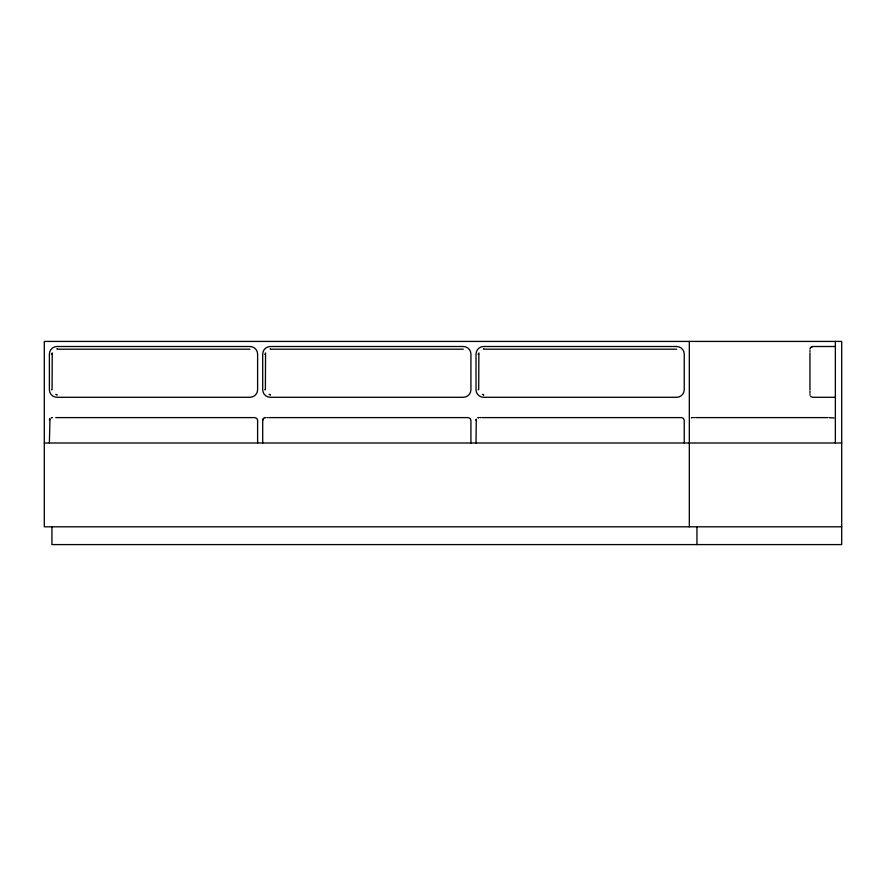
<?xml version="1.0" encoding="UTF-8"?>
<svg xmlns="http://www.w3.org/2000/svg" width="886" height="886" viewBox="0 0 886 886"><rect width="100%" height="100%" fill="white"/><g stroke="black" fill="none" stroke-linecap="round" stroke-linejoin="round"><path stroke-width="1.33" d="M49.383 443L49.97 418.624M262.699 443L262.699 420.296L263.707 418.192M476.015 443L476.28 419.133M809.959 349.195L810.025 348.597M51.477 389.718L52.075 389.718L52.241 352.883M264.792 389.718L265.39 389.718L265.556 352.883M478.108 389.718L478.706 389.718L478.872 352.883M49.383 420.296L49.738 418.956M262.699 420.296L263.485 418.391M476.015 420.296L476.103 419.599M810.313 347.844L812.65 346.504L835.354 346.504M810.546 347.511L812.65 346.504M51.377 417.694L52.241 417.605M264.692 417.694L265.556 417.605M478.008 417.694L478.872 417.605M692.021 417.605L691.324 417.694L692.188 417.605M51.477 417.671L52.075 417.605M264.792 417.671L265.39 417.605M478.108 417.671L478.706 417.605M51.377 354.178L52.075 354.167M264.692 354.178L265.39 354.167M478.008 354.178L478.706 354.167M249.996 349.195L57.003 349.195L57.003 348.597M463.312 349.195L270.319 349.195L270.319 348.597M676.627 349.195L483.634 349.195L483.634 348.597M809.959 389.718L809.959 352.883M835.354 397.293L812.65 397.293L810.745 396.496M55.729 417.605L254.924 417.605L256.829 418.391L257.616 420.296L257.616 443M266.841 417.605L267.86 417.605M269.045 417.605L468.24 417.605L470.145 418.391L470.931 420.296L470.931 443M480.157 417.605L481.176 417.605M482.361 417.605L681.555 417.605L683.46 418.391L684.247 420.296L684.247 443M693.461 417.605L694.491 417.605M695.676 417.605L827.723 417.605M829.008 417.605L834.003 417.97M44.3 443L841.7 443M841.7 526.805L44.3 526.805L44.3 341.42L841.7 341.42L841.7 544.58L51.92 544.58L51.92 526.805M482.361 394.436L483.623 394.591L483.634 395.289M269.045 394.436L270.308 394.591L270.308 395.289M55.729 394.436L56.992 394.591L56.992 395.289M810.048 395.289L809.959 394.436M835.354 341.42L835.354 443M809.959 350.635L809.959 351.687M809.959 390.936L809.959 393.174M696.95 526.805L696.95 544.58M689.33 341.42L689.33 526.805M249.996 346.504L57.003 346.504A7.653 7.653 0 0 0 49.383 354.178L49.383 389.718A7.597 7.597 0 0 0 57.003 397.293L249.996 397.293A7.62 7.62 0 0 0 257.616 389.663L257.616 354.123A7.62 7.62 0 0 0 249.996 346.504M463.312 346.504L270.319 346.504A7.653 7.653 0 0 0 262.699 354.178L262.699 389.718A7.597 7.597 0 0 0 270.319 397.293L463.312 397.293A7.62 7.62 0 0 0 470.931 389.663L470.931 354.123A7.62 7.62 0 0 0 463.312 346.504M676.627 346.504L483.634 346.504A7.653 7.653 0 0 0 476.015 354.178L476.015 389.718A7.597 7.597 0 0 0 483.634 397.293L676.627 397.293A7.62 7.62 0 0 0 684.247 389.663L684.247 354.123A7.62 7.62 0 0 0 676.627 346.504"/></g></svg>
